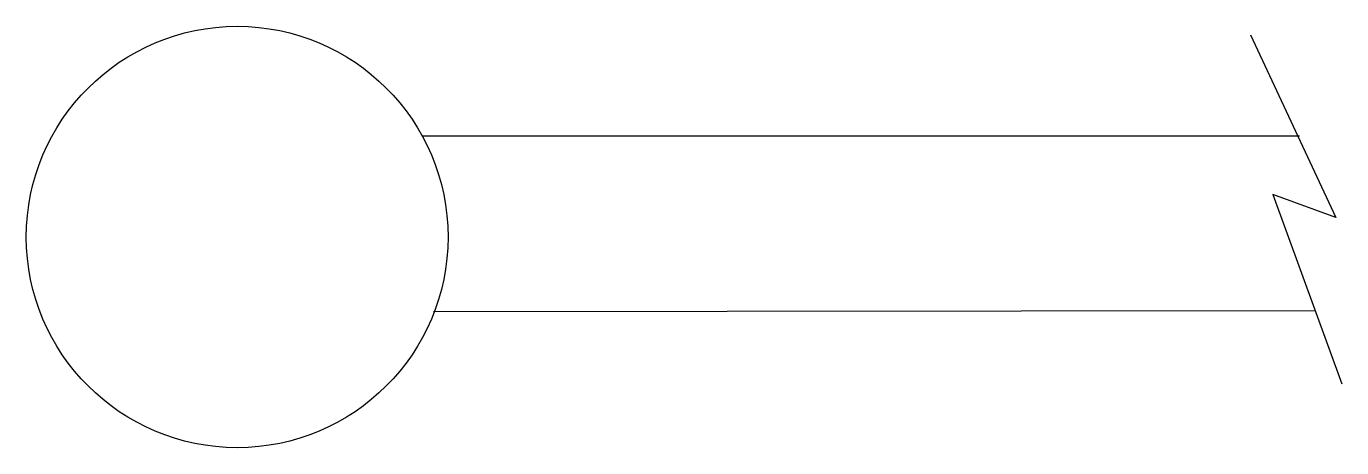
# Model space of a CAD drawing. Extents: x 9 to 167, y 133 to 184.
import ezdxf

# ---------------------------------------------------------------- set-up
doc = ezdxf.new("R2010")
doc.units = 0
doc.layers.add('LIVELLO_1', color=160, linetype='Continuous')

# ---------------------------------------------------------------- blocks, each defined once
blk = doc.blocks.new('AI9-BLK1')
at = {"layer": 'LIVELLO_1', "color": 7}
for p, q in [((-31.428573, 12.214844), (74.335342, 12.214844)), ((-30.020218, -9.001087), (76.188459, -8.859149))]:
    blk.add_line(p, q, dxfattribs=at)
blk.add_lwpolyline([(68.443195, 24.371208), (78.714403, 2.343612), (71.102464, 5.118292), (79.414446, -17.720279)], dxfattribs=at)
blk.add_circle((-53.679152, -0.001981), 25.410766, dxfattribs=at)

msp = doc.modelspace()

# ---------------------------------------------------------------- block references
at = {"layer": 'LIVELLO_1', "color": 7}
msp.add_blockref('AI9-BLK1', (87.767769, 158.359757), dxfattribs=at)

doc.saveas('drawing.dxf')
